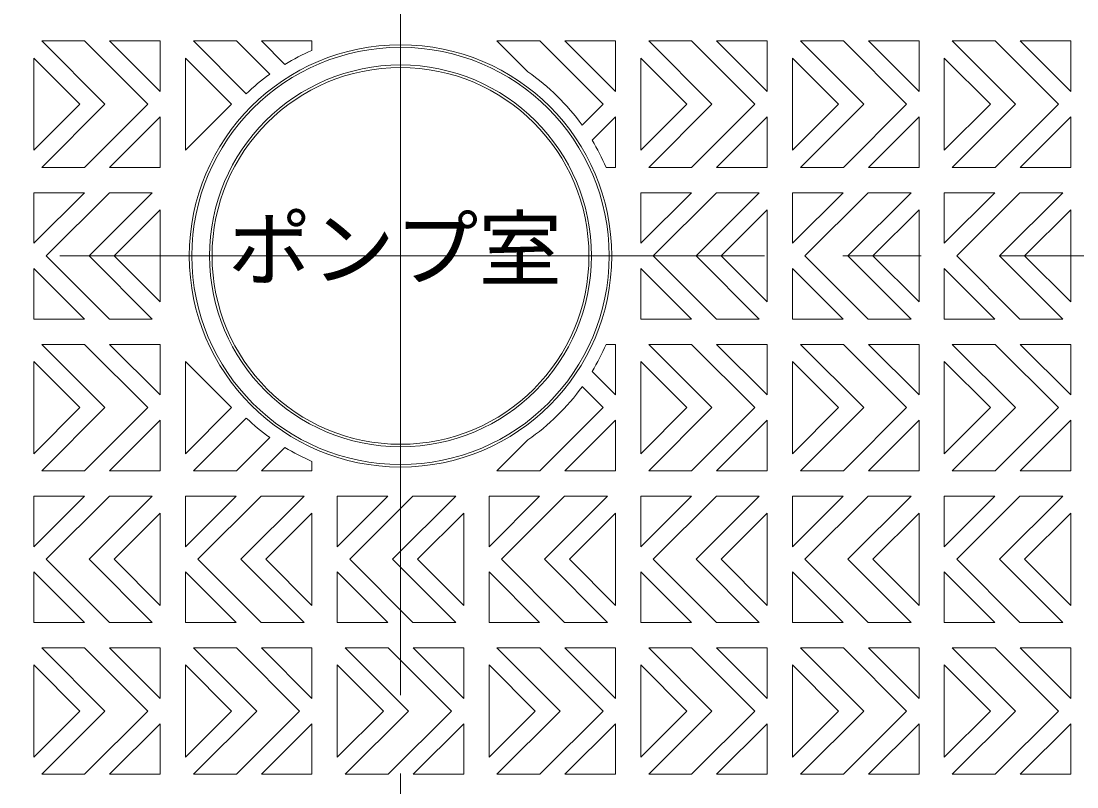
# Model space of a CAD drawing. Units: millimetres, scale not verified. Extents: x -6164 to 5771, y -4092 to 4364.
# Drawn here: x 1992.6 to 2397.1, y -1501.4 to -1207.9 of the extents above; entities that cross this region are included whole.
import ezdxf
from ezdxf.enums import TextEntityAlignment as Align

# ---------------------------------------------------------------- set-up
doc = ezdxf.new("R2010")
doc.units = ezdxf.units.MM
doc.header["$LTSCALE"] = 30
doc.linetypes.add('CHAIN2', pattern=[12, 9, -1, 1, -1])
doc.layers.add('0-A_鉄蓋', color=4, linetype='Continuous', lineweight=9)
doc.layers.add('0-D', color=4, linetype='Continuous', lineweight=9)
doc.styles.add('ＭＳ ゴシック', font='')
doc.styles.get('ＭＳ ゴシック').set_extended_font_data('MS Gothic')

msp = doc.modelspace()

# ---------------------------------------------------------------- linework, layer by layer
at = {"layer": '0-A_鉄蓋'}
for p, q in [((2024.72, -1239.7), (2000.5, -1215.48)), ((2000.5, -1215.48), (2016.94, -1215.48)), ((2016.94, -1215.48), (2041.17, -1239.7)), ((2026.53, -1215.48), (2045.92, -1215.48)), ((2026.53, -1215.48), (2045.92, -1234.86)), ((2045.92, -1215.48), (2045.92, -1234.86)), ((2058.64, -1215.48), (2075.09, -1215.48)), ((2078.87, -1235.71), (2058.64, -1215.48)), ((2075.09, -1215.48), (2087.86, -1228.25)), ((2084.68, -1215.48), (2104.06, -1215.48)), ((2084.68, -1215.48), (2093.64, -1224.44)), ((2104.06, -1215.48), (2104.06, -1219.08)), ((2174.93, -1215.48), (2191.37, -1215.48)), ((2186.77, -1227.31), (2174.93, -1215.48)), ((2191.37, -1215.48), (2215.6, -1239.7)), ((2200.97, -1215.48), (2220.35, -1234.86)), ((2257.3, -1239.7), (2233.07, -1215.48)), ((2233.07, -1215.48), (2249.52, -1215.48)), ((2249.52, -1215.48), (2273.74, -1239.7)), ((2259.11, -1215.48), (2278.49, -1215.48)), ((2259.11, -1215.48), (2278.49, -1234.86)), ((2278.49, -1215.48), (2278.49, -1234.86)), ((2315.44, -1239.7), (2291.22, -1215.48)), ((2291.22, -1215.48), (2307.66, -1215.48)), ((2307.66, -1215.48), (2331.89, -1239.7)), ((2317.26, -1215.48), (2336.64, -1215.48)), ((2317.26, -1215.48), (2336.64, -1234.86)), ((2336.64, -1215.48), (2336.64, -1234.86)), ((2373.59, -1239.7), (2349.36, -1215.48)), ((2349.36, -1215.48), (2365.81, -1215.48)), ((2365.81, -1215.48), (2390.03, -1239.7)), ((2375.4, -1215.48), (2394.78, -1215.48)), ((2375.4, -1215.48), (2394.78, -1234.86)), ((2394.78, -1215.48), (2394.78, -1234.86)), ((1997.46, -1257.37), (2015.13, -1239.7)), ((2024.72, -1239.7), (2000.5, -1263.93)), ((2016.94, -1263.93), (2041.17, -1239.7)), ((2055.61, -1257.37), (2073.27, -1239.7)), ((2207.57, -1247.73), (2215.6, -1239.7)), ((2230.04, -1257.37), (2247.71, -1239.7)), ((2257.3, -1239.7), (2233.07, -1263.93)), ((2249.52, -1263.93), (2273.74, -1239.7)), ((2288.18, -1257.37), (2305.85, -1239.7)), ((2315.44, -1239.7), (2291.22, -1263.93)), ((2307.66, -1263.93), (2331.89, -1239.7)), ((2346.33, -1257.37), (2363.99, -1239.7)), ((2373.59, -1239.7), (2349.36, -1263.93)), ((2365.81, -1263.93), (2390.03, -1239.7)), ((2045.92, -1244.55), (2026.53, -1263.93)), ((2045.92, -1263.93), (2045.92, -1244.55)), ((2220.35, -1244.55), (2211.39, -1253.51)), ((2220.35, -1263.93), (2220.35, -1244.55)), ((2278.49, -1244.55), (2259.11, -1263.93)), ((2278.49, -1263.93), (2278.49, -1244.55)), ((2336.64, -1244.55), (2317.26, -1263.93)), ((2336.64, -1263.93), (2336.64, -1244.55)), ((2394.78, -1244.55), (2375.4, -1263.93)), ((2394.78, -1263.93), (2394.78, -1244.55)), ((2016.94, -1263.93), (2000.5, -1263.93)), ((2045.92, -1263.93), (2026.53, -1263.93)), ((2220.35, -1263.93), (2216.75, -1263.93)), ((2249.52, -1263.93), (2233.07, -1263.93)), ((2278.49, -1263.93), (2259.11, -1263.93)), ((2307.66, -1263.93), (2291.22, -1263.93)), ((2336.64, -1263.93), (2317.26, -1263.93)), ((2365.81, -1263.93), (2349.36, -1263.93)), ((2394.78, -1263.93), (2375.4, -1263.93)), ((2016.84, -1273.62), (1997.46, -1273.62)), ((1997.46, -1273.62), (1997.46, -1293)), ((2016.84, -1273.62), (1997.46, -1293)), ((2026.44, -1273.62), (2002.21, -1297.85)), ((2018.66, -1297.85), (2042.88, -1273.62)), ((2042.88, -1273.62), (2026.44, -1273.62)), ((2249.42, -1273.62), (2230.04, -1273.62)), ((2230.04, -1273.62), (2230.04, -1293)), ((2249.42, -1273.62), (2230.04, -1293)), ((2259.01, -1273.62), (2234.79, -1297.85)), ((2251.23, -1297.85), (2275.46, -1273.62)), ((2275.46, -1273.62), (2259.01, -1273.62)), ((2307.56, -1273.62), (2288.18, -1273.62)), ((2288.18, -1273.62), (2288.18, -1293)), ((2307.56, -1273.62), (2288.18, -1293)), ((2317.16, -1273.62), (2292.93, -1297.85)), ((2309.38, -1297.85), (2333.6, -1273.62)), ((2333.6, -1273.62), (2317.16, -1273.62)), ((2365.71, -1273.62), (2346.33, -1273.62)), ((2346.33, -1273.62), (2346.33, -1293)), ((2365.71, -1273.62), (2346.33, -1293)), ((2375.3, -1273.62), (2351.08, -1297.85)), ((2367.52, -1297.85), (2391.75, -1273.62)), ((2391.75, -1273.62), (2375.3, -1273.62)), ((2336.64, -1280.18), (2318.97, -1297.85)), ((2336.64, -1315.51), (2336.64, -1280.18)), ((2026.44, -1322.07), (2002.21, -1297.85)), ((2018.66, -1297.85), (2042.88, -1322.07)), ((2045.92, -1315.51), (2028.25, -1297.85)), ((2259.01, -1322.07), (2234.79, -1297.85)), ((2251.23, -1297.85), (2275.46, -1322.07)), ((2278.49, -1315.51), (2260.83, -1297.85)), ((2317.16, -1322.07), (2292.93, -1297.85)), ((2309.38, -1297.85), (2333.6, -1322.07)), ((2336.64, -1315.51), (2318.97, -1297.85)), ((2375.3, -1322.07), (2351.08, -1297.85)), ((2367.52, -1297.85), (2391.75, -1322.07)), ((2394.78, -1315.51), (2377.11, -1297.85)), ((1997.46, -1302.69), (2016.84, -1322.07)), ((1997.46, -1322.07), (1997.46, -1302.69)), ((2230.04, -1302.69), (2249.42, -1322.07)), ((2230.04, -1322.07), (2230.04, -1302.69)), ((2288.18, -1302.69), (2307.56, -1322.07)), ((2288.18, -1322.07), (2288.18, -1302.69)), ((1997.46, -1322.07), (2016.84, -1322.07)), ((2026.44, -1322.07), (2042.88, -1322.07)), ((2230.04, -1322.07), (2249.42, -1322.07)), ((2259.01, -1322.07), (2275.46, -1322.07)), ((2288.18, -1322.07), (2307.56, -1322.07)), ((2317.16, -1322.07), (2333.6, -1322.07)), ((2346.33, -1322.07), (2365.71, -1322.07)), ((2375.3, -1322.07), (2391.75, -1322.07)), ((2016.94, -1331.76), (2000.5, -1331.76)), ((2024.72, -1355.99), (2000.5, -1331.76)), ((2016.94, -1331.76), (2041.17, -1355.99)), ((2045.92, -1351.15), (2026.53, -1331.76)), ((2045.92, -1331.76), (2026.53, -1331.76)), ((2045.92, -1331.76), (2045.92, -1351.15)), ((2220.35, -1331.76), (2216.75, -1331.76)), ((2220.35, -1331.76), (2220.35, -1351.15)), ((2249.52, -1331.76), (2233.07, -1331.76)), ((2257.3, -1355.99), (2233.07, -1331.76)), ((2249.52, -1331.76), (2273.74, -1355.99)), ((2278.49, -1351.15), (2259.11, -1331.76)), ((2278.49, -1331.76), (2259.11, -1331.76)), ((2278.49, -1331.76), (2278.49, -1351.15)), ((2307.66, -1331.76), (2291.22, -1331.76)), ((2315.44, -1355.99), (2291.22, -1331.76)), ((2307.66, -1331.76), (2331.89, -1355.99)), ((2336.64, -1351.15), (2317.26, -1331.76)), ((2336.64, -1331.76), (2317.26, -1331.76)), ((2336.64, -1331.76), (2336.64, -1351.15)), ((2365.81, -1331.76), (2349.36, -1331.76)), ((2373.59, -1355.99), (2349.36, -1331.76)), ((2365.81, -1331.76), (2390.03, -1355.99)), ((2394.78, -1351.15), (2375.4, -1331.76)), ((2394.78, -1331.76), (2375.4, -1331.76)), ((2394.78, -1331.76), (2394.78, -1351.15)), ((1997.46, -1338.32), (2015.13, -1355.99)), ((2055.61, -1338.32), (2073.27, -1355.99)), ((2230.04, -1338.32), (2247.71, -1355.99)), ((2288.18, -1338.32), (2305.85, -1355.99)), ((2346.33, -1338.32), (2363.99, -1355.99)), ((2220.35, -1351.15), (2211.39, -1342.19)), ((2207.57, -1347.96), (2215.6, -1355.99)), ((2024.72, -1355.99), (2000.5, -1380.22)), ((2016.94, -1380.22), (2041.17, -1355.99)), ((2191.37, -1380.22), (2215.6, -1355.99)), ((2257.3, -1355.99), (2233.07, -1380.22)), ((2249.52, -1380.22), (2273.74, -1355.99)), ((2315.44, -1355.99), (2291.22, -1380.22)), ((2307.66, -1380.22), (2331.89, -1355.99)), ((2373.59, -1355.99), (2349.36, -1380.22)), ((2365.81, -1380.22), (2390.03, -1355.99)), ((2026.53, -1380.22), (2045.92, -1360.84)), ((2045.92, -1380.22), (2045.92, -1360.84)), ((2078.87, -1359.99), (2058.64, -1380.22)), ((2200.97, -1380.22), (2220.35, -1360.84)), ((2259.11, -1380.22), (2278.49, -1360.84)), ((2278.49, -1380.22), (2278.49, -1360.84)), ((2317.26, -1380.22), (2336.64, -1360.84)), ((2336.64, -1380.22), (2336.64, -1360.84)), ((2375.4, -1380.22), (2394.78, -1360.84)), ((2394.78, -1380.22), (2394.78, -1360.84)), ((2075.09, -1380.22), (2087.86, -1367.44)), ((2084.68, -1380.22), (2093.64, -1371.26)), ((2186.77, -1368.38), (2174.93, -1380.22)), ((2104.06, -1380.22), (2104.06, -1376.62)), ((2000.5, -1380.22), (2016.94, -1380.22)), ((2026.53, -1380.22), (2045.92, -1380.22)), ((2058.64, -1380.22), (2075.09, -1380.22)), ((2084.68, -1380.22), (2104.06, -1380.22)), ((2174.93, -1380.22), (2191.37, -1380.22)), ((2233.07, -1380.22), (2249.52, -1380.22)), ((2259.11, -1380.22), (2278.49, -1380.22)), ((2291.22, -1380.22), (2307.66, -1380.22)), ((2317.26, -1380.22), (2336.64, -1380.22)), ((2349.36, -1380.22), (2365.81, -1380.22)), ((2375.4, -1380.22), (2394.78, -1380.22)), ((1997.46, -1409.29), (2016.84, -1389.91)), ((1997.46, -1389.91), (1997.46, -1409.29)), ((1997.46, -1389.91), (2016.84, -1389.91)), ((2026.44, -1389.91), (2002.21, -1414.14)), ((2018.66, -1414.14), (2042.88, -1389.91)), ((2026.44, -1389.91), (2042.88, -1389.91)), ((2055.61, -1409.29), (2074.99, -1389.91)), ((2055.61, -1389.91), (2055.61, -1409.29)), ((2055.61, -1389.91), (2074.99, -1389.91)), ((2084.58, -1389.91), (2060.35, -1414.14)), ((2076.8, -1414.14), (2101.03, -1389.91)), ((2084.58, -1389.91), (2101.03, -1389.91)), ((2113.75, -1409.29), (2133.13, -1389.91)), ((2113.75, -1389.91), (2113.75, -1409.29)), ((2113.75, -1389.91), (2133.13, -1389.91)), ((2142.73, -1389.91), (2118.5, -1414.14)), ((2134.94, -1414.14), (2159.17, -1389.91)), ((2142.73, -1389.91), (2159.17, -1389.91)), ((2171.89, -1409.29), (2191.28, -1389.91)), ((2171.89, -1389.91), (2171.89, -1409.29)), ((2171.89, -1389.91), (2191.28, -1389.91)), ((2200.87, -1389.91), (2176.64, -1414.14)), ((2193.09, -1414.14), (2217.32, -1389.91)), ((2200.87, -1389.91), (2217.32, -1389.91)), ((2230.04, -1409.29), (2249.42, -1389.91)), ((2230.04, -1389.91), (2230.04, -1409.29)), ((2230.04, -1389.91), (2249.42, -1389.91)), ((2259.01, -1389.91), (2234.79, -1414.14)), ((2251.23, -1414.14), (2275.46, -1389.91)), ((2259.01, -1389.91), (2275.46, -1389.91)), ((2288.18, -1409.29), (2307.56, -1389.91)), ((2288.18, -1389.91), (2288.18, -1409.29)), ((2288.18, -1389.91), (2307.56, -1389.91)), ((2317.16, -1389.91), (2292.93, -1414.14)), ((2309.38, -1414.14), (2333.6, -1389.91)), ((2317.16, -1389.91), (2333.6, -1389.91)), ((2346.33, -1409.29), (2365.71, -1389.91)), ((2346.33, -1389.91), (2346.33, -1409.29)), ((2346.33, -1389.91), (2365.71, -1389.91)), ((2375.3, -1389.91), (2351.08, -1414.14)), ((2367.52, -1414.14), (2391.75, -1389.91)), ((2375.3, -1389.91), (2391.75, -1389.91)), ((2045.92, -1396.47), (2028.25, -1414.14)), ((2104.06, -1396.47), (2086.39, -1414.14)), ((2162.2, -1396.47), (2144.54, -1414.14)), ((2220.35, -1396.47), (2202.68, -1414.14)), ((2278.49, -1396.47), (2260.83, -1414.14)), ((2336.64, -1396.47), (2318.97, -1414.14)), ((2394.78, -1396.47), (2377.11, -1414.14)), ((2026.44, -1438.36), (2002.21, -1414.14)), ((2018.66, -1414.14), (2042.88, -1438.36)), ((2084.58, -1438.36), (2060.35, -1414.14)), ((2076.8, -1414.14), (2101.03, -1438.36)), ((2142.73, -1438.36), (2118.5, -1414.14)), ((2134.94, -1414.14), (2159.17, -1438.36)), ((2200.87, -1438.36), (2176.64, -1414.14)), ((2193.09, -1414.14), (2217.32, -1438.36)), ((2259.01, -1438.36), (2234.79, -1414.14)), ((2251.23, -1414.14), (2275.46, -1438.36)), ((2317.16, -1438.36), (2292.93, -1414.14)), ((2309.38, -1414.14), (2333.6, -1438.36)), ((2375.3, -1438.36), (2351.08, -1414.14)), ((2367.52, -1414.14), (2391.75, -1438.36)), ((1997.46, -1438.36), (1997.46, -1418.98)), ((2016.84, -1438.36), (1997.46, -1418.98)), ((2055.61, -1438.36), (2055.61, -1418.98)), ((2074.99, -1438.36), (2055.61, -1418.98)), ((2113.75, -1438.36), (2113.75, -1418.98)), ((2133.13, -1438.36), (2113.75, -1418.98)), ((2171.89, -1438.36), (2171.89, -1418.98)), ((2191.28, -1438.36), (2171.89, -1418.98)), ((2230.04, -1438.36), (2230.04, -1418.98)), ((2249.42, -1438.36), (2230.04, -1418.98)), ((2288.18, -1438.36), (2288.18, -1418.98)), ((2307.56, -1438.36), (2288.18, -1418.98)), ((2346.33, -1438.36), (2346.33, -1418.98)), ((2365.71, -1438.36), (2346.33, -1418.98)), ((2016.84, -1438.36), (1997.46, -1438.36)), ((2042.88, -1438.36), (2026.44, -1438.36)), ((2074.99, -1438.36), (2055.61, -1438.36)), ((2101.03, -1438.36), (2084.58, -1438.36)), ((2133.13, -1438.36), (2113.75, -1438.36)), ((2159.17, -1438.36), (2142.73, -1438.36)), ((2191.28, -1438.36), (2171.89, -1438.36)), ((2217.32, -1438.36), (2200.87, -1438.36)), ((2249.42, -1438.36), (2230.04, -1438.36)), ((2275.46, -1438.36), (2259.01, -1438.36)), ((2307.56, -1438.36), (2288.18, -1438.36)), ((2333.6, -1438.36), (2317.16, -1438.36)), ((2365.71, -1438.36), (2346.33, -1438.36)), ((2391.75, -1438.36), (2375.3, -1438.36)), ((2016.94, -1448.05), (2000.5, -1448.05)), ((2024.72, -1472.28), (2000.5, -1448.05)), ((2016.94, -1448.05), (2041.17, -1472.28)), ((2045.92, -1467.44), (2026.53, -1448.05)), ((2045.92, -1448.05), (2026.53, -1448.05)), ((2045.92, -1448.05), (2045.92, -1467.44)), ((2082.87, -1472.28), (2058.64, -1448.05)), ((2058.64, -1448.05), (2075.09, -1448.05)), ((2075.09, -1448.05), (2099.31, -1472.28)), ((2084.68, -1448.05), (2104.06, -1448.05)), ((2084.68, -1448.05), (2104.06, -1467.44)), ((2104.06, -1448.05), (2104.06, -1467.44)), ((2141.01, -1472.28), (2116.78, -1448.05)), ((2116.78, -1448.05), (2133.23, -1448.05)), ((2133.23, -1448.05), (2157.46, -1472.28)), ((2142.82, -1448.05), (2162.2, -1448.05)), ((2142.82, -1448.05), (2162.2, -1467.44)), ((2162.2, -1448.05), (2162.2, -1467.44)), ((2199.15, -1472.28), (2174.93, -1448.05)), ((2174.93, -1448.05), (2191.37, -1448.05)), ((2191.37, -1448.05), (2215.6, -1472.28)), ((2200.97, -1448.05), (2220.35, -1448.05)), ((2200.97, -1448.05), (2220.35, -1467.44)), ((2220.35, -1448.05), (2220.35, -1467.44)), ((2249.52, -1448.05), (2233.07, -1448.05)), ((2257.3, -1472.28), (2233.07, -1448.05)), ((2249.52, -1448.05), (2273.74, -1472.28)), ((2278.49, -1467.44), (2259.11, -1448.05)), ((2278.49, -1448.05), (2259.11, -1448.05)), ((2278.49, -1448.05), (2278.49, -1467.44)), ((2307.66, -1448.05), (2291.22, -1448.05)), ((2315.44, -1472.28), (2291.22, -1448.05)), ((2307.66, -1448.05), (2331.89, -1472.28)), ((2336.64, -1467.44), (2317.26, -1448.05)), ((2336.64, -1448.05), (2317.26, -1448.05)), ((2336.64, -1448.05), (2336.64, -1467.44)), ((2365.81, -1448.05), (2349.36, -1448.05)), ((2373.59, -1472.28), (2349.36, -1448.05)), ((2365.81, -1448.05), (2390.03, -1472.28)), ((2394.78, -1467.44), (2375.4, -1448.05)), ((2394.78, -1448.05), (2375.4, -1448.05)), ((2394.78, -1448.05), (2394.78, -1467.44)), ((1997.46, -1454.61), (2015.13, -1472.28)), ((2230.04, -1454.61), (2247.71, -1472.28)), ((2288.18, -1454.61), (2305.85, -1472.28)), ((2346.33, -1454.61), (2363.99, -1472.28)), ((2024.72, -1472.28), (2000.5, -1496.51)), ((2016.94, -1496.51), (2041.17, -1472.28)), ((2055.61, -1489.95), (2073.27, -1472.28)), ((2082.87, -1472.28), (2058.64, -1496.51)), ((2075.09, -1496.51), (2099.31, -1472.28)), ((2113.75, -1489.95), (2131.42, -1472.28)), ((2141.01, -1472.28), (2116.78, -1496.51)), ((2133.23, -1496.51), (2157.46, -1472.28)), ((2171.89, -1489.95), (2189.56, -1472.28)), ((2199.15, -1472.28), (2174.93, -1496.51)), ((2191.37, -1496.51), (2215.6, -1472.28)), ((2257.3, -1472.28), (2233.07, -1496.51)), ((2249.52, -1496.51), (2273.74, -1472.28)), ((2307.66, -1496.51), (2331.89, -1472.28)), ((2373.59, -1472.28), (2349.36, -1496.51)), ((2365.81, -1496.51), (2390.03, -1472.28)), ((2026.53, -1496.51), (2045.92, -1477.13)), ((2045.92, -1496.51), (2045.92, -1477.13)), ((2104.06, -1477.13), (2084.68, -1496.51)), ((2104.06, -1496.51), (2104.06, -1477.13)), ((2162.2, -1477.13), (2142.82, -1496.51)), ((2162.2, -1496.51), (2162.2, -1477.13)), ((2220.35, -1477.13), (2200.97, -1496.51)), ((2220.35, -1496.51), (2220.35, -1477.13)), ((2259.11, -1496.51), (2278.49, -1477.13)), ((2278.49, -1496.51), (2278.49, -1477.13)), ((2317.26, -1496.51), (2336.64, -1477.13)), ((2375.4, -1496.51), (2394.78, -1477.13)), ((2394.78, -1496.51), (2394.78, -1477.13)), ((2000.5, -1496.51), (2016.94, -1496.51)), ((2026.53, -1496.51), (2045.92, -1496.51)), ((2075.09, -1496.51), (2058.64, -1496.51)), ((2104.06, -1496.51), (2084.68, -1496.51)), ((2133.23, -1496.51), (2116.78, -1496.51)), ((2162.2, -1496.51), (2142.82, -1496.51)), ((2191.37, -1496.51), (2174.93, -1496.51)), ((2220.35, -1496.51), (2200.97, -1496.51)), ((2233.07, -1496.51), (2249.52, -1496.51)), ((2259.11, -1496.51), (2278.49, -1496.51)), ((2349.36, -1496.51), (2365.81, -1496.51)), ((2375.4, -1496.51), (2394.78, -1496.51))]:
    msp.add_line(p, q, dxfattribs=at)
for points in [[(2200.97, -1215.48), (2220.35, -1215.48), (2220.35, -1234.86)], [(1997.46, -1257.37), (1997.46, -1222.04), (2015.13, -1239.7)], [(2055.61, -1257.37), (2055.61, -1222.04), (2073.27, -1239.7)], [(2230.04, -1257.37), (2230.04, -1222.04), (2247.71, -1239.7)], [(2288.18, -1257.37), (2288.18, -1222.04), (2305.85, -1239.7)], [(2346.33, -1257.37), (2346.33, -1222.04), (2363.99, -1239.7)], [(2045.92, -1315.51), (2045.92, -1280.18), (2028.25, -1297.85)], [(2278.49, -1315.51), (2278.49, -1280.18), (2260.83, -1297.85)], [(2394.78, -1315.51), (2394.78, -1280.18), (2377.11, -1297.85)], [(2346.33, -1322.07), (2346.33, -1302.69), (2365.71, -1322.07)], [(1997.46, -1338.32), (1997.46, -1373.66), (2015.13, -1355.99)], [(2055.61, -1338.32), (2055.61, -1373.66), (2073.27, -1355.99)], [(2230.04, -1338.32), (2230.04, -1373.66), (2247.71, -1355.99)], [(2288.18, -1338.32), (2288.18, -1373.66), (2305.85, -1355.99)], [(2346.33, -1338.32), (2346.33, -1373.66), (2363.99, -1355.99)], [(2200.97, -1380.22), (2220.35, -1380.22), (2220.35, -1360.84)], [(2045.92, -1396.47), (2045.92, -1431.8), (2028.25, -1414.14)], [(2104.06, -1396.47), (2104.06, -1431.8), (2086.39, -1414.14)], [(2162.2, -1396.47), (2162.2, -1431.8), (2144.54, -1414.14)], [(2220.35, -1396.47), (2220.35, -1431.8), (2202.68, -1414.14)], [(2278.49, -1396.47), (2278.49, -1431.8), (2260.83, -1414.14)], [(2336.64, -1396.47), (2336.64, -1431.8), (2318.97, -1414.14)], [(2394.78, -1396.47), (2394.78, -1431.8), (2377.11, -1414.14)], [(1997.46, -1454.61), (1997.46, -1489.95), (2015.13, -1472.28)], [(2055.61, -1489.95), (2055.61, -1454.61), (2073.27, -1472.28)], [(2113.75, -1489.95), (2113.75, -1454.61), (2131.42, -1472.28)], [(2171.89, -1489.95), (2171.89, -1454.61), (2189.56, -1472.28)], [(2230.04, -1454.61), (2230.04, -1489.95), (2247.71, -1472.28)], [(2288.18, -1454.61), (2288.18, -1489.95), (2305.85, -1472.28)], [(2346.33, -1454.61), (2346.33, -1489.95), (2363.99, -1472.28)], [(2315.44, -1472.28), (2291.22, -1496.51), (2307.66, -1496.51)], [(2317.26, -1496.51), (2336.64, -1496.51), (2336.64, -1477.13)]]:
    msp.add_lwpolyline(points, dxfattribs=at)
at = {"layer": '0-A_鉄蓋', "color": 3}
for radius in [470, 468.06, 386.66]:
    msp.add_circle((2137.98, -1297.85), radius, dxfattribs=at)
at = {"layer": '0-A_鉄蓋', "color": 7}
msp.add_circle((2137.98, -1297.85), 377.94, dxfattribs=at)
at = {"layer": '0-A_鉄蓋', "color": 3, "lineweight": 18}
for radius in [80.92, 79.95, 73.17, 72.2]:
    msp.add_circle((2137.98, -1297.85), radius, dxfattribs=at)
at = {"layer": '0-A_鉄蓋', "color": 7}
for radius, start, end in [(353.71, 154.992, 249.5763), (353.71, 274.8721, 25.008), (352.26, 155.2522, 249.2371), (352.26, 275.1296, 24.7478)]:
    msp.add_arc((2137.98, -1297.85), radius, start, end, dxfattribs=at)
at = {"layer": '0-A_鉄蓋', "color": 3, "lineweight": 18}
for start, end in [(113.296, 121.1314), (125.7582, 133.567), (35.7582, 55.3284), (23.2959, 31.1313), (328.8687, 336.7041), (304.6713, 324.2418), (226.4328, 234.2418), (238.8686, 246.704)]:
    msp.add_arc((2137.98, -1297.85), 85.76, start, end, dxfattribs=at)
at = {"layer": '0-D', "color": 7, "linetype": 'CHAIN2'}
for p, q in [((2137.98, -1826.19), (2137.98, -768.66)), ((2637.42, -1297.85), (1644.17, -1297.85))]:
    msp.add_line(p, q, dxfattribs=at)

# ---------------------------------------------------------------- texts
at = {"layer": '0-A_鉄蓋', "color": 7, "style": 'ＭＳ ゴシック'}
msp.add_text('ポンプ室', height=23.45, dxfattribs=at).set_placement((2071.84, -1313.84), align=Align.BOTTOM_LEFT)

doc.saveas('drawing.dxf')
